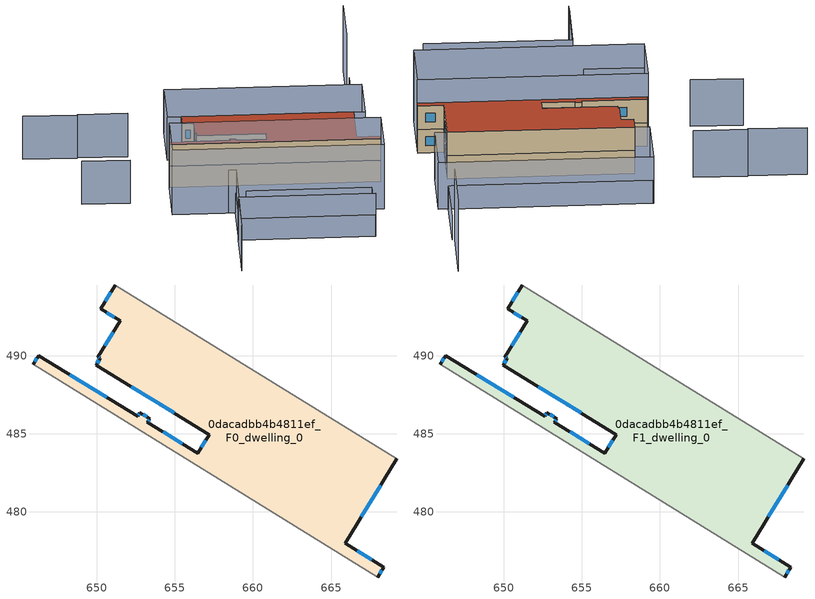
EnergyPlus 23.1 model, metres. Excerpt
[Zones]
0dacadbb4b4811ef_F0_dwelling_0
 floor ground (EU_floor_Construction): 669.21,483.4 665.89,477.99 668.38,476.46 667.98,475.83 645.93,489.44 646.28,490 652.62,486.12 652.77,486.36 653.39,485.98 653.24,485.74 656.47,483.75 657.21,484.96 649.96,489.4 650.22,489.83 650.08,489.91 651.5,492.24 650.25,493 651.19,494.53 z0
 wall outside (EU_wall_Construction): 651.19,494.53 650.25,493 651.5,492.24 650.08,489.91 650.22,489.83 649.96,489.4 657.21,484.96 656.47,483.75 653.24,485.74 653.39,485.98 652.77,486.36 652.62,486.12 646.28,490 645.93,489.44 / 667.98,475.83 668.38,476.46 665.89,477.99 669.21,483.4 z0:3
 wall adiabatic (EU_wall_Construction): 669.21,483.4 651.19,494.53 / 645.93,489.44 667.98,475.83 z0:3
 window (EU_Window_Construction): 650.64,487.33 648.26,488.79 / 652.72,486.29 652.66,486.19 / 653.2,486.1 652.96,486.24 / 653.29,485.81 653.34,485.9 / 655.47,484.37 654.25,485.12 / 656.98,484.58 656.7,484.13 / 652.22,488.01 654.95,486.34 / 650.14,489.69 650.04,489.53 / 650.12,489.89 650.18,489.85 / 651.06,491.51 650.52,490.64 / 650.64,492.76 651.11,492.48 / 650.9,494.05 650.54,493.48 / 666.92,479.68 668.17,481.72 / 667.6,476.94 666.66,477.51 / 668.1,476.03 668.25,476.27 / 646.17,489.82 646.04,489.61 z0.93:2.07
0dacadbb4b4811ef_F1_dwelling_0
 floor to 0dacadbb4b4811ef_F0_dwelling_0 (EU_floor_Construction): 669.21,483.4 665.89,477.99 668.38,476.46 667.98,475.83 645.93,489.44 646.28,490 652.62,486.12 652.76,486.36 653.39,485.98 653.24,485.74 656.47,483.75 657.21,484.96 649.96,489.4 650.22,489.83 650.08,489.91 651.5,492.24 650.25,493 651.19,494.53 z3
 wall outside (EU_wall_Construction): 651.19,494.53 650.25,493 651.5,492.24 650.08,489.91 650.22,489.83 649.96,489.4 657.21,484.96 656.47,483.75 653.24,485.74 653.39,485.98 652.77,486.36 652.62,486.12 646.28,490 645.93,489.44 / 667.98,475.83 668.38,476.46 665.89,477.99 669.21,483.4 z3:6
 wall adiabatic (EU_wall_Construction): 669.21,483.4 651.19,494.53 / 645.93,489.44 667.98,475.83 z3:6
 window (EU_Window_Construction): 650.64,487.33 648.26,488.79 / 652.72,486.29 652.66,486.19 / 653.2,486.1 652.96,486.24 / 653.29,485.81 653.34,485.9 / 655.47,484.37 654.25,485.12 / 656.98,484.58 656.7,484.13 / 652.22,488.01 654.95,486.34 / 650.14,489.69 650.04,489.53 / 650.12,489.89 650.18,489.85 / 651.06,491.51 650.52,490.64 / 650.64,492.76 651.11,492.48 / 650.9,494.05 650.54,493.48 / 666.92,479.68 668.17,481.72 / 667.6,476.94 666.66,477.51 / 668.1,476.03 668.25,476.27 / 646.17,489.82 646.04,489.61 z3.93:5.07
 roof outside (EU_roof_Construction): 668.38,476.46 665.89,477.99 669.21,483.4 651.19,494.53 650.25,493 651.5,492.24 650.08,489.91 650.22,489.83 649.96,489.4 657.21,484.96 656.47,483.75 653.24,485.74 653.39,485.98 652.77,486.36 652.62,486.12 646.28,490 645.93,489.44 667.98,475.83 z6
shading: 641.19,467.39 645.04,473.64 / 645.04,473.64 659.41,464.78 / 642.28,483.71 648.89,479.5 / 648.89,479.5 640.88,466.91 / 634.65,492.16 639.66,488.98 / 646.32,498.97 641.1,502.29 / 641.03,502.18 635.38,505.78 / 653.46,501.44 674.11,488.68 / 674.11,488.68 670.39,482.65 / 670.39,482.65 649.74,495.42 / 649.74,495.42 653.46,501.44 z0:6; 676.95,495.41 673.15,489.27 / 673.15,489.27 653.54,501.39 / 648.82,479.56 663.08,470.77 / 663.08,470.77 659.39,464.79 / 659.39,464.79 645.13,473.59 / 645.13,473.59 648.82,479.56 z0:3; 680.6,501.83 676.71,495.55 / 664.36,469.97 642.23,483.63 / 642.23,483.63 645.85,489.49 / 645.85,489.49 667.98,475.83 / 667.98,475.83 664.36,469.97 z0:9
[Building]
EU S2 Campaign: North Axis=0; Terrain=City; Solar Distribution=FullExterior
[Site:Location]
Montreal-Trudeau.Intl.AP: Latitude=45.4667; Longitude=-73.75; Time Zone=-5; Elevation=36
[SizingPeriod:WeatherFileDays]
AnnualSizingPeriod: Begin Month=1; Begin Day of Month=1; End Month=12; End Day of Month=31; Day of Week for Start Day=Monday; Use Weather File Daylight Saving Period=No; Use Weather File Rain and Snow Indicators=No
[MATERIAL]
EU_InternalMass_Material: Roughness=MediumRough; Thickness=0.1; Conductivity=1; Density=1800; Specific Heat=900; Thermal Absorptance=0.9; Solar Absorptance=0.7; Visible Absorptance=0.7
[MATERIAL:NOMASS] Roughness=MediumRough; Thermal Absorptance=0.9; Solar Absorptance=0.7; Visible Absorptance=0.7
Name | Thermal Resistance
EU_wall_NoMass; EU_floor_NoMass | 1.36485
EU_roof_NoMass | 2.55992
[WINDOWMATERIAL:SIMPLEGLAZINGSYSTEM]
EU_Window_SimpleGlazing: UFactor=3.92339; Solar Heat Gain Coefficient=0.8; Visible Transmittance=0.8
[CONSTRUCTION]
EU_wall_Construction: EU_wall_NoMass
EU_roof_Construction: EU_roof_NoMass
EU_floor_Construction: EU_floor_NoMass
EU_Window_Construction: EU_Window_SimpleGlazing
EU_InternalMass_Construction: EU_InternalMass_Material
[ZONE] Type=1; Multiplier=1; Ceiling Height=autocalculate; Volume=403.824; Floor Area=autocalculate; Part of Total Floor Area=Yes
0dacadbb4b4811ef_F0_dwelling_0; 0dacadbb4b4811ef_F1_dwelling_0
[INTERNALMASS] Construction=EU_InternalMass_Construction; Surface Area=134.609
Name | Zone or ZoneList
0dacadbb4b4811ef_F0_dwelling_0_EU_InternalMass | 0dacadbb4b4811ef_F0_dwelling_0
0dacadbb4b4811ef_F1_dwelling_0_EU_InternalMass | 0dacadbb4b4811ef_F1_dwelling_0
[OTHEREQUIPMENT] Fuel Type=Electricity; Design Level Calculation Method=Watts/Area; Power per Zone Floor Area=1; Fraction Latent=0; Fraction Radiant=0; Fraction Lost=0; Carbon Dioxide Generation Rate=0; EndUse Subcategory=EU_Step8_InternalGains
Name | Zone or ZoneList or Space or SpaceList | Schedule
EU_Step8_InternalGain_0dacadbb4b4811ef_F0_dwelling_0_f000 | 0dacadbb4b4811ef_F0_dwelling_0 | EU_Step8_GainSchedule_0dacadbb4b4811ef_F0_dwelling_0_f000
EU_Step8_InternalGain_0dacadbb4b4811ef_F1_dwelling_0_f000 | 0dacadbb4b4811ef_F1_dwelling_0 | EU_Step8_GainSchedule_0dacadbb4b4811ef_F1_dwelling_0_f000
[ZONEVENTILATION:DESIGNFLOWRATE] Schedule=EU_AlwaysOn; Design Flow Rate Calculation Method=AirChanges/Hour; Air Changes per Hour=0.860309; Ventilation Type=Natural; Fan Pressure Rise=0; Fan Total Efficiency=1; Constant Term Coefficient=1; Temperature Term Coefficient=0; Velocity Term Coefficient=0; Velocity Squared Term Coefficient=0; Minimum Indoor Temperature=-100; Maximum Indoor Temperature=100; Delta Temperature=-100; Minimum Outdoor Temperature=-100; Maximum Outdoor Temperature=100; Maximum Wind Speed=40
Name | Zone or ZoneList or Space or SpaceList
EU_ConstantAir_0dacadbb4b4811ef_F0_dwelling_0 | 0dacadbb4b4811ef_F0_dwelling_0
EU_ConstantAir_0dacadbb4b4811ef_F1_dwelling_0 | 0dacadbb4b4811ef_F1_dwelling_0
[HVACTEMPLATE:THERMOSTAT] Constant Heating Setpoint=20; Constant Cooling Setpoint=50
EU_HeatOnly_0dacadbb4b4811ef_F0_dwelling_0; EU_HeatOnly_0dacadbb4b4811ef_F1_dwelling_0
[HVACTEMPLATE:ZONE:IDEALLOADSAIRSYSTEM] System Availability Schedule=EU_AlwaysOn; Maximum Heating Supply Air Temperature=50; Minimum Cooling Supply Air Temperature=13; Maximum Heating Supply Air Humidity Ratio=0.0156; Minimum Cooling Supply Air Humidity Ratio=0.0077; Heating Limit=NoLimit; Cooling Limit=NoLimit; Heating Availability Schedule=EU_AlwaysOn; Cooling Availability Schedule=EU_CoolingOff; Dehumidification Control Type=ConstantSensibleHeatRatio; Cooling Sensible Heat Ratio=0.7; Dehumidification Setpoint=60; Humidification Control Type=None; Humidification Setpoint=30; Outdoor Air Method=None; Outdoor Air Flow Rate per Person=0.00944; Outdoor Air Flow Rate per Zone Floor Area=0; Outdoor Air Flow Rate per Zone=0; Demand Controlled Ventilation Type=None; Outdoor Air Economizer Type=NoEconomizer; Heat Recovery Type=None; Sensible Heat Recovery Effectiveness=0.7; Latent Heat Recovery Effectiveness=0.65
Name | Template Thermostat
0dacadbb4b4811ef_F0_dwelling_0 | EU_HeatOnly_0dacadbb4b4811ef_F0_dwelling_0
0dacadbb4b4811ef_F1_dwelling_0 | EU_HeatOnly_0dacadbb4b4811ef_F1_dwelling_0
[SIZING:ZONE] Zone Cooling Design Supply Air Temperature Input Method=SupplyAirTemperature; Zone Cooling Design Supply Air Temperature=13; Zone Heating Design Supply Air Temperature Input Method=SupplyAirTemperature; Zone Heating Design Supply Air Temperature=50; Zone Cooling Design Supply Air Humidity Ratio=0.008; Zone Heating Design Supply Air Humidity Ratio=0.008; Cooling Design Air Flow Method=DesignDay; Cooling Design Air Flow Rate=0; Cooling Minimum Air Flow per Zone Floor Area=0.000762; Cooling Minimum Air Flow=0; Cooling Minimum Air Flow Fraction=0.2; Heating Design Air Flow Method=DesignDay; Heating Design Air Flow Rate=0; Heating Maximum Air Flow per Zone Floor Area=0.002032; Heating Maximum Air Flow=0.141576; Heating Maximum Air Flow Fraction=0.3; Account for Dedicated Outdoor Air System=No; Dedicated Outdoor Air System Control Strategy=NeutralSupplyAir; Dedicated Outdoor Air Low Setpoint Temperature for Design=autosize; Dedicated Outdoor Air High Setpoint Temperature for Design=autosize; Zone Load Sizing Method=Sensible Load Only No Latent Load; Zone Latent Cooling Design Supply Air Humidity Ratio Input Method=HumidityRatioDifference; Zone Cooling Design Supply Air Humidity Ratio Difference=0.005; Zone Latent Heating Design Supply Air Humidity Ratio Input Method=HumidityRatioDifference; Zone Humidification Design Supply Air Humidity Ratio Difference=0.005
0dacadbb4b4811ef_F0_dwelling_0; 0dacadbb4b4811ef_F1_dwelling_0
[SCHEDULE:CONSTANT]
Name | Hourly Value
EU_AlwaysOn | 1
EU_CoolingOff | 0
[SCHEDULE:FILE] Column Number=1; Rows to Skip at Top=0; Number of Hours of Data=8760; Column Separator=Comma; Interpolate to Timestep=No; Minutes per Item=60; Adjust Schedule for Daylight Savings=Yes
Name | File
EU_Step8_GainSchedule_0dacadbb4b4811ef_F0_dwelling_0_f000 | ../../schedules/0dacadbb4b4811ef/0dacadbb4b4811ef_F0_dwelling_0_f000_gain.csv
EU_Step8_GainSchedule_0dacadbb4b4811ef_F1_dwelling_0_f000 | ../../schedules/0dacadbb4b4811ef/0dacadbb4b4811ef_F1_dwelling_0_f000_gain.csv
